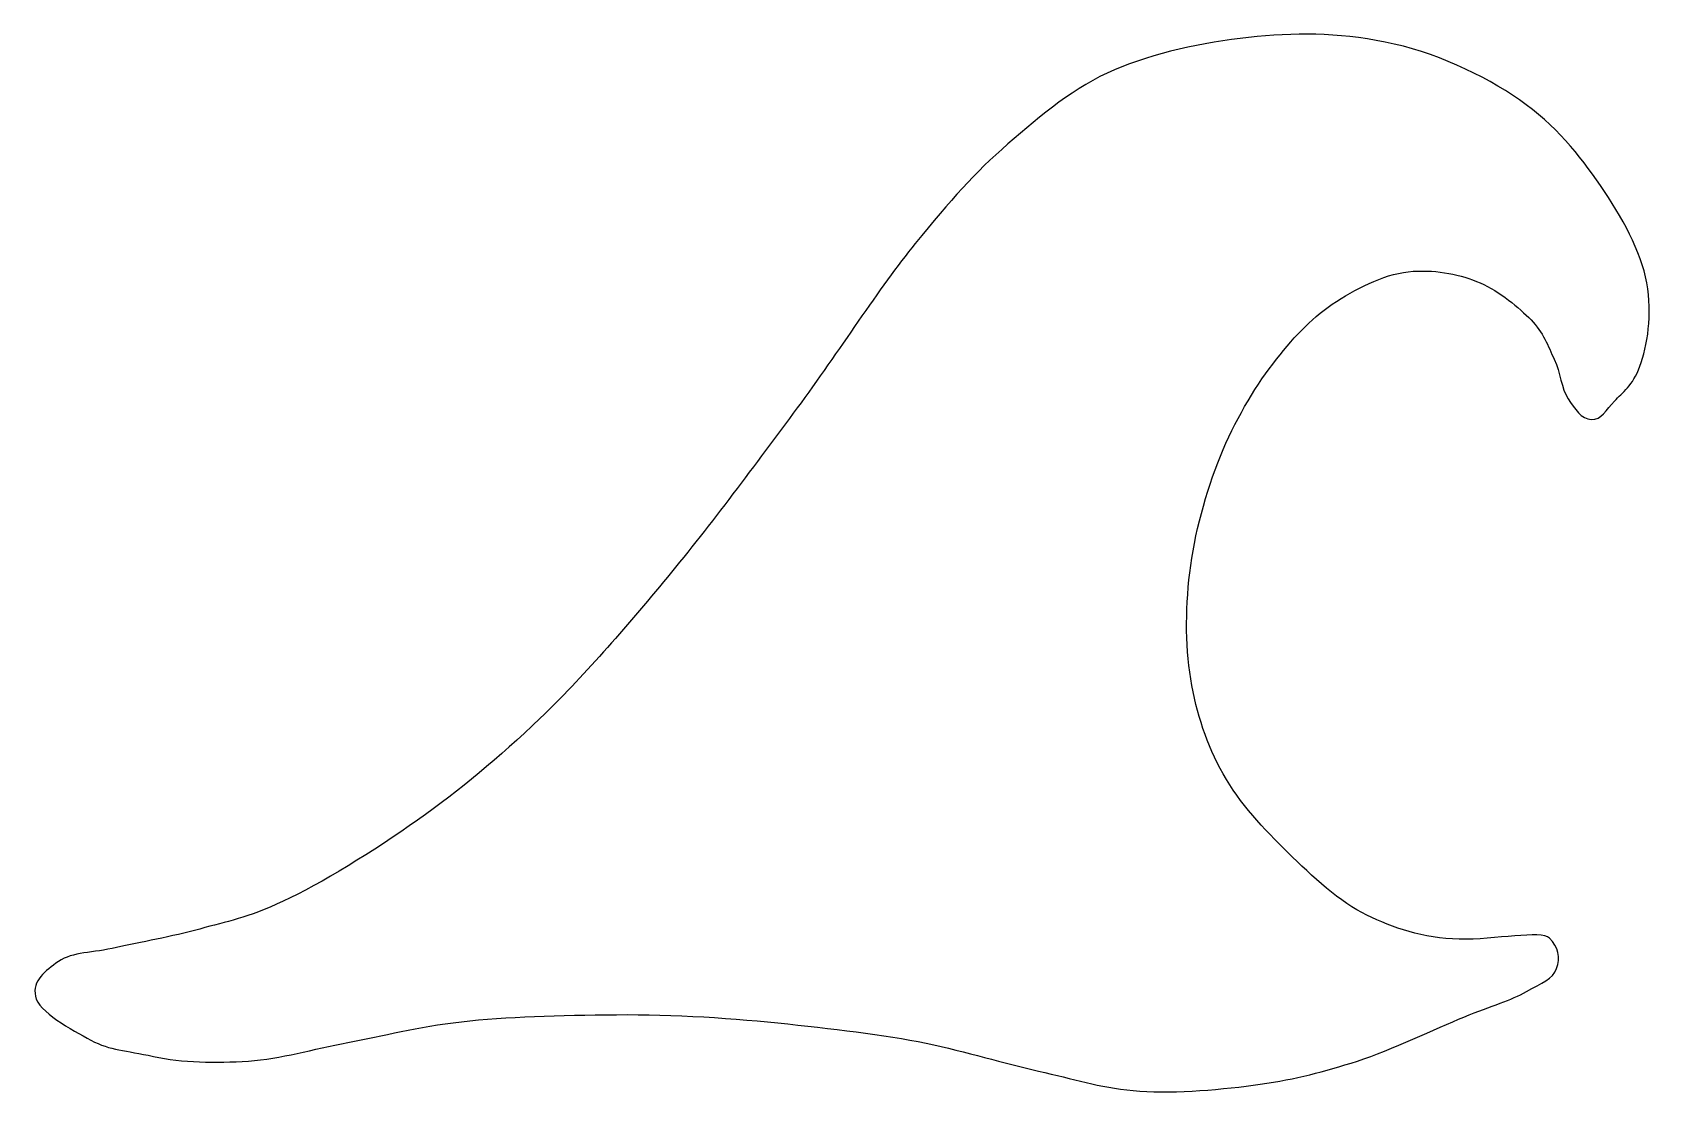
# Model space of a CAD drawing. Extents: x -1 to 721, y -1 to 472.
import ezdxf

# ---------------------------------------------------------------- set-up
doc = ezdxf.new("R2010")
doc.units = 0
doc.layers.get('0').update_dxf_attribs({"linetype": 'CONTINUOUS'})

msp = doc.modelspace()

# ---------------------------------------------------------------- linework, layer by layer
at = {"color": 7}
msp.add_line((683.808773, 309.083003), (683.808773, 309.083003), dxfattribs=at)
for points in [[(541.305135, 470.17411), (521.096258, 467.939403), (498.829358, 463.209131), (481.412243, 455.717208)], [(602.230598, 468.108843), (580.762148, 472.364088), (561.514073, 472.408818), (541.305135, 470.17411)], [(662.123423, 442.292958), (646.029998, 453.542643), (623.698972, 463.853591), (602.230598, 468.108843)], [(481.412243, 455.717208), (463.995135, 448.225301), (448.82964, 435.617343), (433.911045, 422.672891)], [(698.265623, 404.085453), (688.781423, 417.918063), (678.216847, 431.043273), (662.123423, 442.292958)], [(433.911045, 422.672891), (418.992458, 409.728438), (408.540308, 397.730958), (392.60565, 378.269558)], [(718.918373, 360.71478), (716.363047, 374.706773), (707.749823, 390.25284), (698.265623, 404.085453)], [(392.60565, 378.269558), (376.670985, 358.80819), (358.348898, 329.746155), (339.941265, 304.952475)], [(580.545173, 352.453673), (590.907248, 359.103135), (603.193148, 365.22195), (614.622248, 365.877975)], [(614.622248, 365.877975), (626.051348, 366.534), (635.759723, 364.516733), (644.568548, 360.71478)], [(644.568548, 360.71478), (653.377448, 356.912835), (661.941998, 349.65927), (667.286573, 344.19261)], [(715.820423, 323.539913), (719.120273, 332.361608), (721.473698, 346.722795), (718.918373, 360.71478)], [(553.696748, 326.637833), (562.378898, 337.620803), (570.183248, 345.80421), (580.545173, 352.453673)], [(667.286573, 344.19261), (672.631223, 338.72595), (674.871998, 332.528513), (677.612948, 326.637833)], [(529.946093, 286.365038), (536.505645, 301.754055), (545.014643, 315.654863), (553.696748, 326.637833)], [(677.612948, 326.637833), (680.353898, 320.74716), (680.800523, 313.589265), (683.808773, 309.083003)], [(704.461448, 308.050395), (708.202598, 311.951985), (712.520647, 314.71821), (715.820423, 323.539913)], [(339.941265, 304.952475), (321.533625, 280.158788), (301.284315, 252.60735), (282.113685, 229.570118)], [(683.808773, 309.083003), (686.817098, 304.576748), (689.617597, 299.920507), (694.135148, 299.789288)], [(694.135148, 299.789288), (698.652698, 299.658053), (700.720373, 304.148805), (704.461448, 308.050395)], [(515.489265, 234.733253), (517.852868, 251.941103), (523.38654, 270.97602), (529.946093, 286.365038)], [(515.489265, 184.134128), (512.886825, 199.809128), (513.125655, 217.525403), (515.489265, 234.733253)], [(282.113685, 229.570118), (262.943055, 206.532893), (244.068623, 184.578713), (225.31872, 166.579358)], [(529.946093, 141.796125), (522.618773, 154.9269), (518.091698, 168.459142), (515.489265, 184.134128)], [(225.31872, 166.579358), (206.568803, 148.580003), (189.755145, 134.766045), (170.58906, 121.143428)], [(558.859898, 106.686518), (548.121818, 117.235358), (537.273473, 128.66535), (529.946093, 141.796125)], [(170.58906, 121.143428), (151.422975, 107.520803), (127.212263, 92.62278), (110.696228, 85.001153)], [(593.969498, 78.805365), (582.297098, 84.395122), (569.598023, 96.137678), (558.859898, 106.686518)], [(110.696228, 85.001153), (94.180185, 77.379533), (85.93197, 76.04709), (73.521342, 72.60957)], [(73.521342, 72.60957), (61.110732, 69.172043), (46.84163, 66.773828), (36.346475, 64.348455)], [(635.165273, 68.077973), (619.007047, 68.44893), (605.641973, 73.2156), (593.969498, 78.805365)], [(675.547673, 68.479043), (671.664398, 72.330923), (651.323423, 67.7073), (635.165273, 68.077973)], [(678.645623, 55.054733), (680.372723, 59.873498), (679.430948, 64.627155), (675.547673, 68.479043)], [(10.530575, 58.15266), (4.357115, 53.845515), (-1.139545, 49.599038), (0.204259, 42.663143)], [(36.346475, 64.348455), (25.851312, 61.923083), (16.70405, 62.459805), (10.530575, 58.15266)], [(665.221373, 44.72841), (672.020422, 48.632903), (676.918448, 50.235968), (678.645623, 55.054733)], [(637.340198, 33.369428), (649.907198, 38.524718), (658.422248, 40.823917), (665.221373, 44.72841)], [(0.204259, 42.663143), (1.548057, 35.727255), (16.26038, 27.731378), (24.987485, 23.043105)], [(139.61004, 22.010445), (155.443583, 24.937433), (170.221005, 29.031833), (190.209165, 31.30416)], [(190.209165, 31.30416), (210.197318, 33.576495), (233.909543, 34.14639), (259.39572, 34.402028)], [(259.39572, 34.402028), (284.881898, 34.657665), (312.185648, 32.86452), (335.810678, 30.2715)], [(335.810678, 30.2715), (359.4357, 27.678427), (382.969148, 24.970042), (400.866705, 20.977785)], [(589.838948, 13.74933), (605.059223, 18.670515), (624.773198, 28.214138), (637.340198, 33.369428)], [(24.987485, 23.043105), (33.714597, 18.354833), (40.165347, 18.619448), (52.868645, 15.81459)], [(95.20671, 13.74933), (109.76565, 14.73501), (123.776498, 19.083458), (139.61004, 22.010445)], [(52.868645, 15.81459), (65.571942, 13.00974), (80.647778, 12.76365), (95.20671, 13.74933)], [(400.866705, 20.977785), (418.764263, 16.985528), (435.103058, 11.995657), (450.433223, 8.586195)], [(450.433223, 8.586195), (465.763358, 5.176733), (476.654265, 1.415235), (492.771233, 0.32508)], [(546.468248, 3.423008), (562.689473, 5.803043), (574.618598, 8.828145), (589.838948, 13.74933)], [(492.771233, 0.32508), (508.8882, -0.765067), (530.247068, 1.042965), (546.468248, 3.423008)]]:
    msp.add_open_spline(points, degree=3, dxfattribs=at)

doc.saveas('drawing.dxf')
